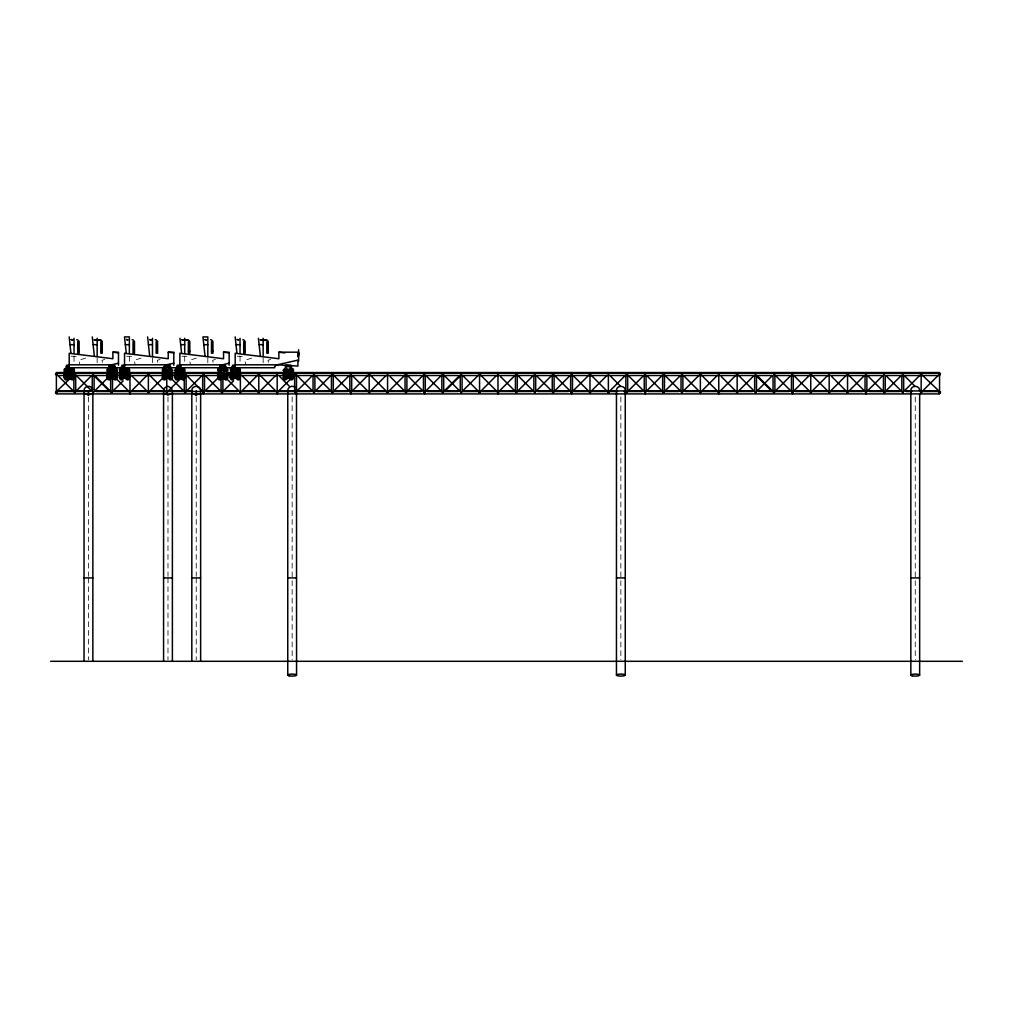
<?xml version="1.0" encoding="UTF-8"?>
<svg xmlns="http://www.w3.org/2000/svg" width="1013" height="1013" viewBox="0 0 1013 1013"><rect width="100%" height="100%" fill="white"/><g stroke="black" fill="none" stroke-linecap="round" stroke-linejoin="round"><path stroke-width="0.75" stroke-dasharray="5 3.75" d="M85.687 358.083L78.887 360.311L79.862 364.807M104.719 359.425L101.996 360.324L102.971 364.807M141.022 358.083L134.222 360.311L135.198 364.807M160.054 359.425L157.332 360.324L158.307 364.807M196.357 358.083L189.558 360.311L190.533 364.807M215.389 359.425L212.667 360.324L213.642 364.807M251.68 358.083L244.893 360.311L245.868 364.807M270.724 359.425L268.002 360.324L268.977 364.807M71.265 356.247L76.95 356.335M126.6 356.247L132.285 356.335M181.935 356.247L189.076 356.335M237.27 356.247L242.955 356.335M915.245 396.931L915.245 659.729M620.855 396.931L620.855 659.729M292.162 396.931L292.162 659.729M263.152 357.754L263.152 363.401M240.043 356.335L240.043 363.388M207.817 357.754L207.817 363.401M196.231 396.931L196.231 576.359M196.231 577.929L196.231 659.729M184.708 356.335L184.708 363.388M167.981 396.931L167.981 576.359M167.981 577.929L167.981 659.729M152.482 357.754L152.482 363.401M129.373 356.335L129.373 363.388M97.147 357.754L97.147 363.401M88.448 396.931L88.448 576.359M88.448 577.929L88.448 659.729M74.038 356.335L74.038 363.388"/><path stroke-width="1.5" d="M57.272 373.784C55.918 372.442 54.905 376.431 56.386 373.113L112.038 373.227M57.272 392.664C55.209 395.197 55.209 389.65 57.272 392.196M84.041 661.299L84.041 390.638C83.813 385.687 91.626 384.649 92.702 389.499M163.574 661.299L163.574 390.638L164.157 388.435L166.841 386.384M172.235 391.778L171.792 388.435L167.981 386.232M191.824 661.299L191.824 390.638C191.609 384.978 200.853 384.978 200.637 390.638L200.637 661.299M200.485 391.778L200.637 390.638M287.755 675.101L287.755 390.638C287.616 386.877 292.719 384.763 295.277 387.523M296.416 391.778L296.416 389.499M616.448 675.101L616.448 390.638C616.233 384.978 625.477 384.978 625.262 390.638L625.262 675.101A4.407 1 0 0 1 618.652 675.962A4.407 1 0 0 1 618.652 674.227A4.407 1 0 0 1 625.262 675.101M625.11 391.778L625.262 390.638M910.839 675.101L910.839 390.638C910.624 384.978 919.867 384.978 919.652 390.638M938.671 374.266C940.457 371.037 940.419 377.482 939.558 373.113L239.916 373.227M938.633 392.424C944.053 389.954 935.911 395.931 940.469 392.424M95.779 339.748L94.336 339.748L99.932 339.748A2.735 2.735 0 0 1 100.831 339.899L102.262 341.457L102.275 353.208L100.819 353.208L100.819 341.723M183.34 339.748L181.884 339.748L187.494 339.748A2.735 2.735 0 0 1 188.393 339.899L189.811 341.457L189.836 353.208M261.785 339.748L260.328 339.748L265.938 339.748A2.735 2.735 0 0 1 266.837 339.899L268.255 341.457L268.28 353.208L266.824 353.208L266.824 341.723M298.303 356.652L299.24 353.068M108.898 366.263L108.746 366.617A2.051 2.051 0 0 0 108.72 367.732M56.259 391.537L56.386 393.348M73.86 374.949L55.943 391.98M76.773 390.448L90.638 376.57M94.665 390.942L110.658 374.949M113.57 390.448L123.168 380.837M130.31 392.107L129.651 392.107M147.467 374.949L131.462 390.942L164.385 390.942M149.304 391.512L162.105 378.71M167.702 391.512L184.265 374.949M187.164 390.448L202.094 375.506M203.904 392.107L203.258 392.107M205.057 390.942L221.062 374.949M223.962 390.448L233.56 380.837M241.854 390.942L257.859 374.949M259.695 391.512L275.701 375.506M277.499 392.107L276.853 392.107M278.094 391.512L294.656 374.949M297.556 390.448L312.498 375.506M315.461 390.942L331.454 374.949M334.366 390.448L348.231 376.57M351.093 392.107L350.447 392.107M352.258 390.942L368.251 374.949M370.087 391.512L386.092 375.506M388.486 391.512L405.048 374.949M407.96 390.448L422.89 375.506M424.7 392.107L424.042 392.107M425.853 390.942L441.858 374.949M444.758 390.448L458.623 376.57M444.796 391.322L460.257 375.861M462.65 390.942L478.655 374.949M480.491 391.512L496.484 375.506M498.295 392.107L497.649 392.107M498.89 391.512L515.452 374.949M518.352 390.448L533.294 375.506M536.244 390.942L552.25 374.949M555.149 390.448L569.015 376.57M571.889 392.107L571.243 392.107M573.041 390.942L589.047 374.949M590.883 391.512L606.888 375.506M609.282 391.512L625.844 374.949M628.756 390.448L643.686 375.506M645.484 392.107L644.838 392.107M646.649 390.942L662.641 374.949M665.554 390.448L679.419 376.57M683.446 390.942L699.439 374.949M702.351 390.448L717.28 375.506M719.091 392.107L718.432 392.107M719.686 391.512L736.248 374.949M739.148 390.448L754.077 375.506M757.04 390.942L771.969 376.013M775.945 390.448L789.811 376.57M792.685 392.107L792.039 392.107M793.837 390.942L809.843 374.949M812.743 390.448L827.684 375.506M830.078 391.512L846.64 374.949M849.54 390.448L864.482 375.506M866.28 392.107L865.634 392.107M866.875 391.512L882.374 376.013M886.337 390.448L900.215 376.57M904.242 390.942L920.235 374.949M923.147 390.448L938.076 375.506M940.001 391.98L922.071 374.949M129.753 373.227L167.234 373.227M203.347 373.227L204.044 373.227M276.942 373.227L277.638 373.227M350.549 373.227L351.232 373.227M424.143 373.227L424.827 373.227M497.738 373.227L498.434 373.227M571.332 373.227L572.028 373.227M644.939 373.227L645.623 373.227M718.534 373.227L719.217 373.227M792.128 373.227L792.824 373.227M865.722 373.227L866.419 373.227M91.563 393.753L88.448 395.045L85.333 393.753M171.096 393.753L167.981 395.045L164.866 393.753M199.346 393.753L196.231 395.045L193.116 393.753M177.807 371.189L177.807 369.466M221.48 372.252C221.809 366.301 232.142 367.922 226.14 372.467M220.353 365.364L229.141 363.186M110.05 365.149L118.483 363.186M74.329 373.227L75.241 373.227M92.727 373.227L93.639 373.227M129.525 373.227L130.436 373.227M147.923 373.227L148.835 373.227M184.721 373.227L218.909 373.113M203.119 373.227L203.803 373.227M221.518 373.227L222.442 373.227M258.315 373.227L259.239 373.227M276.714 373.227L277.41 373.227M295.112 373.227L296.037 373.227M313.511 373.227L314.435 373.227M331.909 373.227L332.834 373.227M350.321 373.227L351.005 373.227M368.719 373.227L369.631 373.227M387.118 373.227L388.03 373.227M405.517 373.227L406.428 373.227M423.915 373.227L424.599 373.227M442.314 373.227L443.225 373.227M460.712 373.227L461.624 373.227M479.111 373.227L480.035 373.227M497.51 373.227L498.193 373.227M515.908 373.227L516.833 373.227M534.307 373.227L535.231 373.227M552.705 373.227L553.63 373.227M571.104 373.227L571.801 373.227M589.503 373.227L590.427 373.227M607.901 373.227L608.826 373.227M626.3 373.227L627.224 373.227M644.711 373.227L645.395 373.227M663.11 373.227L664.022 373.227M681.508 373.227L682.42 373.227M699.907 373.227L700.819 373.227M718.306 373.227L718.989 373.227M736.704 373.227L737.616 373.227M755.103 373.227L756.015 373.227M773.501 373.227L774.426 373.227M791.9 373.227L792.584 373.227M810.299 373.227L811.223 373.227M828.697 373.227L829.622 373.227M847.096 373.227L848.02 373.227M865.495 373.227L866.191 373.227M883.893 373.227L884.818 373.227M902.292 373.227L903.216 373.227M920.69 373.227L921.615 373.227M66.858 371.29C70.062 369.049 63.047 369.049 66.25 371.29M67.238 372.467C69.91 371.923 68.935 367.111 72.531 368.175C75.025 368.466 75.025 372.176 72.531 372.467M72.151 371.29C75.355 369.049 68.34 369.049 71.543 371.29M109.809 371.29C113 369.049 105.985 369.049 109.189 371.29M110.176 372.467C112.848 371.923 111.873 367.111 115.469 368.175C118.42 368.58 117.609 372.885 114.786 372.543M115.089 371.29C118.293 369.049 111.278 369.049 114.482 371.29M122.193 371.29C125.397 369.049 118.382 369.049 121.573 371.29M127.486 371.29C130.677 369.049 123.675 369.049 126.866 371.29M127.866 372.467C130.804 372.075 130.006 367.757 127.182 368.099C123.827 367.782 125.245 372.873 121.889 372.543M169.437 368.175L165.512 372.467M165.132 371.29C168.335 369.049 161.32 369.049 164.524 371.29M176.528 368.175L174.578 370.327L176.528 372.467M170.425 371.29C173.628 369.049 166.613 369.049 169.817 371.29M176.908 369.365L176.034 370.327L176.908 371.29M170.804 372.467L172.767 370.327L170.804 368.175M177.908 372.467C180.567 371.923 179.592 367.111 183.188 368.175C186.139 368.58 185.328 372.885 182.505 372.543M182.821 371.29C186.012 369.049 178.997 369.049 182.201 371.29M220.467 371.29C223.67 369.049 216.655 369.049 219.859 371.29M225.76 371.29C228.963 369.049 221.948 369.049 225.152 371.29M232.863 371.29C236.054 369.049 229.039 369.049 232.243 371.29M233.231 372.467C235.902 371.923 234.927 367.111 238.524 368.175C241.018 368.466 241.018 372.176 238.524 372.467M238.144 371.29C241.347 369.049 234.332 369.049 237.536 371.29M285.046 368.175L283.083 370.327L285.046 372.467M286.033 371.29C289.237 369.049 282.222 369.049 285.425 371.29M286.413 372.467C289.085 371.923 288.11 367.111 291.706 368.175C294.644 368.58 293.846 372.885 291.022 372.543M291.326 371.29C294.53 369.049 287.515 369.049 290.718 371.29M173.805 363.186L165.777 364.984L164.081 366.617A2.051 2.051 0 0 0 164.055 367.732M939.558 393.348L939.558 391.512M111.759 364.807L69.201 364.807M167.094 364.807L124.536 364.807M222.429 364.807L179.858 364.807M95.779 340.33L99.932 340.33M183.34 340.33L187.494 340.33M261.785 340.33L265.938 340.33M77.71 351.08L79.166 351.08M100.819 351.093L102.275 351.093M188.38 351.08L189.836 351.08M211.489 351.093L212.945 351.093M243.715 351.08L245.159 351.08M235.193 364.807L277.765 364.807L297.911 366.086L297.911 360.134L276.448 364.984L274.751 366.617A2.051 2.051 0 0 0 274.713 367.732L69.201 367.732L69.201 353.296L112.886 358.741L112.886 352.182L118.483 352.182L118.483 365.237M124.536 367.732L124.536 353.296L168.221 358.741L168.221 352.182L173.805 352.182L173.805 365.237M179.858 367.732L179.858 353.296L223.556 358.741L223.556 352.182L229.141 352.182L229.141 365.237M235.193 367.732L235.193 353.296L278.879 358.741L278.879 352.182L297.911 352.182M69.201 365.224L66.554 365.224L66.554 366.757M124.536 365.224L121.889 365.224L121.889 366.757M181.188 365.224L177.212 365.224L177.212 366.757M235.193 365.224L232.547 365.224L232.547 366.757M66.554 366.655L69.201 366.655M109.493 366.655L114.786 366.655M121.889 366.655L124.536 366.655M164.828 366.655L170.121 366.655M177.212 366.655L181.188 366.655M220.163 366.655L225.456 366.655M232.547 366.655L235.193 366.655M285.729 366.655L291.022 366.655M65.984 366.757L67.111 366.757M108.935 366.757L110.062 366.757M114.228 366.757L115.355 366.757M121.319 366.757L122.446 366.757M164.271 366.757L165.398 366.757M169.551 366.757L170.691 366.757M176.655 366.757L177.782 366.757M219.593 366.757L220.733 366.757M224.886 366.757L226.013 366.757M231.99 366.757L233.117 366.757M285.159 366.757L286.299 366.757M290.452 366.757L291.592 366.757M65.364 370.669L67.732 370.669M70.657 370.669L73.025 370.669M108.315 370.669L110.683 370.669M113.608 370.669L115.976 370.669M120.699 370.669L123.067 370.669M125.992 370.669L128.36 370.669M163.637 370.669L166.018 370.669M168.93 370.669L171.311 370.669M176.034 370.669L178.402 370.669M181.327 370.669L183.695 370.669M218.973 370.669L221.353 370.669M224.266 370.669L226.646 370.669M231.369 370.669L233.737 370.669M236.662 370.669L239.03 370.669M284.539 370.669L286.92 370.669M289.832 370.669L292.213 370.669M223.936 372.543L56.386 372.543L56.386 393.905L939.558 393.905L939.558 372.543L227.064 372.543M63.908 373.531L74.493 373.531M106.846 373.531L117.432 373.531M119.243 373.531L129.829 373.531M162.181 373.531L172.767 373.531M174.578 373.531L185.151 373.531M217.516 373.531L228.102 373.531M229.9 373.531L240.486 373.531M283.083 373.531L293.669 373.531M55.462 374.025L57.298 374.025M74.329 374.025L75.241 374.025M92.727 374.025L93.639 374.025M111.126 374.025L112.038 374.025M129.525 374.025L130.436 374.025M147.923 374.025L148.835 374.025M166.322 374.025L167.234 374.025M184.721 374.025L185.645 374.025M203.119 374.025L204.044 374.025M221.518 374.025L222.442 374.025M239.916 374.025L240.841 374.025M258.315 374.025L259.239 374.025M276.714 374.025L277.638 374.025M295.112 374.025L296.037 374.025M313.511 374.025L314.435 374.025M331.909 374.025L332.834 374.025M350.321 374.025L351.232 374.025M368.719 374.025L369.631 374.025M387.118 374.025L388.03 374.025M405.517 374.025L406.428 374.025M423.915 374.025L424.827 374.025M442.314 374.025L443.225 374.025M460.712 374.025L461.624 374.025M479.111 374.025L480.035 374.025M497.51 374.025L498.434 374.025M515.908 374.025L516.833 374.025M534.307 374.025L535.231 374.025M552.705 374.025L553.63 374.025M571.104 374.025L572.028 374.025M589.503 374.025L590.427 374.025M607.901 374.025L608.826 374.025M626.3 374.025L627.224 374.025M644.711 374.025L645.623 374.025M663.11 374.025L664.022 374.025M681.508 374.025L682.42 374.025M699.907 374.025L700.819 374.025M718.306 374.025L719.217 374.025M736.704 374.025L737.616 374.025M755.103 374.025L756.015 374.025M773.501 374.025L774.426 374.025M791.9 374.025L792.824 374.025M810.299 374.025L811.223 374.025M828.697 374.025L829.622 374.025M847.096 374.025L848.02 374.025M865.495 374.025L866.419 374.025M883.893 374.025L884.818 374.025M902.292 374.025L903.216 374.025M920.69 374.025L921.615 374.025M938.633 374.025L940.469 374.025M63.908 374.531L74.493 374.531M106.846 374.531L117.432 374.531M119.243 374.531L129.829 374.531M162.181 374.531L172.767 374.531M174.578 374.531L185.151 374.531M217.516 374.531L228.102 374.531M229.9 374.531L240.486 374.531M283.083 374.531L293.669 374.531M56.386 375.506L772.007 375.506M775.135 375.506L883.184 375.506M886.312 375.506L939.558 375.506M57.944 390.942L73.86 390.942L73.86 375.861M90.828 390.942L75.696 390.942L75.696 375.861M95.526 390.942L110.658 390.942L110.658 375.861M128.41 390.942L112.506 390.942L112.506 375.861M169.184 390.942L184.265 390.942L184.265 375.861M186.354 390.942L192.622 390.942M205.981 390.942L221.062 390.942L221.062 375.861M238.03 390.942L222.898 390.942L222.898 375.861M242.727 390.942L275.612 390.942M278.74 390.942L294.656 390.942L294.656 375.506M296.492 390.942L311.624 390.942M316.322 390.942L331.454 390.942L331.454 375.861M348.371 390.942L333.29 390.942L333.29 375.861M352.334 390.942L385.219 390.942M389.916 390.942L405.048 390.942L405.048 375.506M421.978 390.942L406.897 390.942L406.897 375.861M426.777 390.942L441.858 390.942L441.858 375.861M458.826 390.942L443.694 390.942L443.694 375.861M463.523 390.942L496.408 390.942M497.965 390.942L532.42 390.942M537.118 390.942L552.25 390.942L552.25 375.861M569.167 390.942L554.086 390.942L554.086 375.861M573.13 390.942L625.844 390.942L625.844 375.506M642.761 390.942L627.68 390.942L627.68 375.861M647.56 390.942L662.641 390.942L662.641 375.861M679.609 390.942L664.477 390.942L664.477 375.861M684.307 390.942L717.191 390.942M718.761 390.942L753.216 390.942M757.914 390.942L773.046 390.942L773.046 375.861M789.963 390.942L774.882 390.942L774.882 375.861M793.926 390.942L809.843 390.942M811.679 390.942L846.64 390.942M848.476 390.942L863.557 390.942M868.356 390.942L883.437 390.942L883.437 375.861M900.405 390.942L885.273 390.942L885.273 375.861M905.103 390.942L920.235 390.942M920.766 390.942L937.987 390.942M57.918 391.512L90.119 391.512M96.248 391.512L128.448 391.512M131.513 391.512L165.246 391.512M168.31 391.512L200.511 391.512M206.652 391.512L237.308 391.512M241.917 391.512L275.637 391.512M278.714 391.512L310.915 391.512M317.044 391.512L347.712 391.512M352.309 391.512L386.042 391.512M389.106 391.512L421.307 391.512M427.435 391.512L458.104 391.512M462.7 391.512L496.433 391.512M497.965 391.512L516.364 391.512M517.896 391.512L531.698 391.512M537.84 391.512L568.496 391.512M573.105 391.512L606.838 391.512M617.563 391.512L608.37 391.512L608.37 375.506M623.704 391.512L626.768 391.512M628.301 391.512L642.103 391.512M648.231 391.512L678.9 391.512M685.029 391.512L698.831 391.512M700.363 391.512L717.229 391.512M718.761 391.512L737.16 391.512M738.692 391.512L752.494 391.512M758.623 391.512L789.292 391.512M795.42 391.512L809.222 391.512M810.755 391.512L827.621 391.512M847.552 391.512L829.153 391.512L829.153 375.506M849.097 391.512L862.886 391.512M869.027 391.512L899.683 391.512M905.825 391.512L911.953 391.512M921.159 391.512L938.025 391.512M55.462 392.424L57.298 392.424M74.139 392.424L75.431 392.424M92.538 392.424L93.829 392.424M110.936 392.424L112.228 392.424M129.335 392.424L130.626 392.424M147.733 392.424L149.025 392.424M166.132 392.424L167.436 392.424M184.531 392.424L185.835 392.424M202.929 392.424L204.233 392.424M221.328 392.424L222.632 392.424M239.726 392.424L241.031 392.424M258.125 392.424L259.429 392.424M276.524 392.424L277.828 392.424M294.922 392.424L296.227 392.424M313.321 392.424L314.625 392.424M331.72 392.424L333.024 392.424M350.131 392.424L351.422 392.424M368.529 392.424L369.821 392.424M386.928 392.424L388.22 392.424M405.327 392.424L406.618 392.424M423.725 392.424L425.017 392.424M442.124 392.424L443.415 392.424M460.522 392.424L461.814 392.424M478.921 392.424L480.225 392.424M497.32 392.424L498.624 392.424M515.718 392.424L517.023 392.424M534.117 392.424L535.421 392.424M552.516 392.424L553.82 392.424M570.914 392.424L572.218 392.424M589.313 392.424L590.617 392.424M607.711 392.424L609.016 392.424M626.11 392.424L627.414 392.424M644.521 392.424L645.813 392.424M662.92 392.424L664.211 392.424M681.318 392.424L682.61 392.424M699.717 392.424L701.009 392.424M718.116 392.424L719.407 392.424M736.514 392.424L737.806 392.424M754.913 392.424L756.205 392.424M773.312 392.424L774.616 392.424M791.71 392.424L793.014 392.424M810.109 392.424L811.413 392.424M828.507 392.424L829.812 392.424M846.906 392.424L848.21 392.424M865.305 392.424L866.609 392.424M883.703 392.424L885.007 392.424M902.102 392.424L903.406 392.424M920.5 392.424L921.805 392.424M84.041 577.929L92.854 577.929M163.574 577.929L172.387 577.929M191.824 577.929L200.637 577.929M287.755 577.929L296.568 577.929M616.448 577.929L625.262 577.929M910.839 577.929L919.652 577.929M50.65 661.299L962.35 661.299M259.125 344.661L263.152 344.699M236.004 344.661L240.043 344.699M203.79 344.661L207.817 344.699M180.681 344.661L184.708 344.699M148.455 344.661L152.482 344.699M125.346 344.661L129.373 344.699M93.12 344.661L97.147 344.699M70.011 344.661L74.038 344.699M237.84 372.543C236.016 370.15 227.532 364.047 231.23 372.252M164.828 372.543C162.004 372.885 161.206 368.58 164.144 368.175C167.74 367.111 166.765 371.923 169.437 372.467M66.554 372.543C63.73 372.885 62.92 368.58 65.87 368.175C69.466 367.111 68.491 371.923 71.163 372.467M278.879 352.182L284.742 352.955M223.556 352.182L229.141 352.917M168.221 352.182L173.805 352.917M112.886 352.182L118.483 352.917M286.413 368.175L290.338 372.467M219.479 372.467C213.477 367.922 223.81 366.301 224.126 372.252M177.908 368.175L181.821 372.467M121.205 372.467C115.191 367.922 125.536 366.301 125.853 372.252M114.102 372.467C111.43 371.923 112.405 367.111 108.809 368.175C106.314 368.466 106.314 372.176 108.809 372.467M904.242 375.506L914.904 386.181M886.337 376.013L901.836 391.512M868.508 376.57L882.374 390.448M848.476 374.949L864.482 390.942M831.711 376.57L845.576 390.448M811.679 374.949L828.241 391.512M793.837 375.506L808.779 390.448M774.882 374.949L791.444 391.512M758.104 376.57L771.969 390.448M756.483 375.861L771.944 391.322M738.084 374.949L754.077 390.942M721.307 376.57L735.172 390.448M701.287 374.949L717.85 391.512M683.446 375.506L698.375 390.448M664.477 374.949L681.04 391.512M647.712 376.57L661.578 390.448M627.68 374.949L643.686 390.942M610.915 376.57L620.513 386.181M590.883 374.949L607.445 391.512M573.041 375.506L587.983 390.448M554.086 374.949L570.648 391.512M537.321 376.57L551.186 390.448M517.288 374.949L533.294 390.942M500.511 376.57L514.389 390.448M480.491 374.949L497.054 391.512M462.65 375.506L478.655 391.512M443.694 374.949L460.257 391.512M426.916 376.57L440.782 390.448M406.897 374.949L422.89 390.942M390.119 376.57L403.984 390.448M370.087 374.949L386.649 391.512M352.258 375.506L368.251 391.512M333.29 374.949L349.852 391.512M316.525 376.57L330.39 390.448M296.492 374.949L312.498 390.942M279.727 376.57L289.325 386.181M259.695 374.949L275.701 390.942M241.854 375.506L257.859 391.512M222.898 374.949L239.461 391.512M206.12 376.57L219.998 390.448M186.101 374.949L202.094 390.942M171.463 378.71L183.188 390.448M149.304 374.949L165.296 390.942M131.462 375.506L147.467 391.512M112.506 374.949L129.069 391.512M95.728 376.57L109.594 390.448M94.108 375.861L109.556 391.322M75.696 374.949L91.702 390.942M58.931 376.57L72.797 390.448M910.839 390.638L910.991 391.778M616.448 390.638L616.6 391.778M287.755 390.638L287.907 391.778M191.824 390.638L191.976 391.778M163.574 390.638L163.726 391.778M84.041 390.638L84.193 391.778M258.429 338.279L260.379 356.259M235.168 336.898L236.953 353.347M205.044 356.259L202.955 336.911L207.817 336.911L207.817 356.335M179.985 338.279L181.618 353.347M147.619 336.911L149.709 356.259M126.283 353.347L124.498 336.898L129.373 336.898L129.373 353.423M92.284 336.911L94.374 356.259M69.175 336.898L70.948 353.347M921.159 374.025L921.159 390.942M919.652 393.791L919.652 675.101M903.672 375.532L903.672 390.917M902.76 391.778L902.76 392.424M901.836 375.532L901.836 390.917M884.362 374.025L884.362 374.911M866.875 375.532L866.875 390.917M865.963 372.543L865.963 375.506M865.963 390.942L865.963 393.905M865.039 375.532L865.039 390.917M847.552 374.025L847.552 390.942M829.153 391.778L829.153 392.424M810.755 374.025L810.755 390.942M793.28 375.532L793.28 390.917M792.356 372.543L792.356 375.506M792.356 390.942L792.356 393.905M791.444 375.532L791.444 390.917M773.957 374.025L773.957 374.911M756.483 375.532L756.483 390.917M755.559 391.778L755.559 392.424M754.647 375.532L754.647 390.917M737.16 374.025L737.16 390.942M718.761 372.543L718.761 393.905M700.363 374.025L700.363 390.942M682.876 375.532L682.876 390.917M681.964 391.778L681.964 392.424M681.04 375.532L681.04 390.917M663.566 374.025L663.566 374.949M646.079 375.532L646.079 390.917M645.167 372.543L645.167 375.506M645.167 390.942L645.167 393.905M644.243 375.532L644.243 390.917M626.768 374.025L626.768 374.949M608.37 391.778L608.37 392.424M589.971 374.025L589.971 390.942M572.484 375.532L572.484 390.917M571.573 372.543L571.573 375.506M571.573 390.942L571.573 393.905M570.648 375.532L570.648 390.917M553.174 374.025L553.174 374.949M535.687 375.532L535.687 390.917M534.763 391.778L534.763 392.424M533.851 375.532L533.851 390.917M517.288 375.861L517.288 390.942M516.364 374.025L516.364 374.949M515.452 375.506L515.452 390.942M497.965 372.543L497.965 393.905M479.567 374.025L479.567 391.512M462.093 375.532L462.093 390.917M461.168 391.778L461.168 392.424M460.257 375.532L460.257 390.917M442.77 374.025L442.77 374.949M425.295 375.532L425.295 390.917M424.371 372.543L424.371 375.506M424.371 390.942L424.371 393.905M423.459 375.532L423.459 390.917M405.972 374.025L405.972 374.949M387.574 375.57L387.574 391.512M387.574 391.778L387.574 392.424M369.175 374.025L369.175 391.512M351.688 375.532L351.688 390.917M350.777 372.543L350.777 375.506M350.777 390.942L350.777 393.905M349.852 375.532L349.852 390.917M332.378 374.025L332.378 374.949M314.891 375.532L314.891 390.917M313.979 391.778L313.979 392.424M313.055 375.532L313.055 390.917M298.632 349.713L298.632 361.046M297.911 353.068L297.911 356.652M296.492 375.861L296.568 675.101M295.581 374.025L295.581 374.949M291.022 366.757L291.022 365.224L285.729 365.224L285.729 366.757M288.376 373.531L288.376 374.531M277.182 372.543L277.182 393.905M263.152 338.291L263.152 356.335M258.784 374.025L258.784 391.512M245.159 353.208L245.146 341.457L243.715 339.899A2.735 2.735 0 0 0 242.829 339.748M243.715 341.71L243.715 353.208M240.372 375.57L240.372 391.512M240.372 391.778L240.372 392.424M240.043 338.279L240.043 353.423M235.193 373.531L235.193 374.531M225.456 366.757L225.456 365.224L220.163 365.224L220.163 366.757M222.809 373.531L222.809 374.531M221.974 374.025L221.974 374.949M211.489 341.723L211.489 353.208L212.945 353.208L212.92 341.457L211.502 339.899A2.735 2.735 0 0 0 210.603 339.748M204.499 375.532L204.499 390.917M203.575 372.543L203.575 375.506M203.575 390.942L203.575 393.905M202.663 375.532L202.663 390.917M196.231 390.638L196.231 395.361M188.38 341.71L188.38 353.208M186.101 375.861L186.101 390.942M185.176 374.025L185.176 374.949M184.708 338.279L184.708 353.423M179.858 373.531L179.858 374.531M172.387 390.638L172.387 661.299M170.121 366.757L170.121 365.224L164.828 365.224L164.828 366.757M167.474 373.531L167.474 374.531M166.778 375.57L166.778 391.512M166.778 391.778L166.778 392.424M156.154 341.723L156.154 353.208L157.61 353.208L157.585 341.457L156.167 339.899A2.735 2.735 0 0 0 155.268 339.748M152.482 338.291L152.482 356.335M148.379 374.025L148.379 391.512M134.501 353.208L134.476 341.457L133.058 339.899A2.735 2.735 0 0 0 132.159 339.748M133.045 341.71L133.045 353.208M129.981 372.543L129.981 393.905M124.536 373.531L124.536 374.531M114.786 366.757L114.786 365.224L109.493 365.224L109.493 366.757M112.139 373.531L112.139 374.531M111.582 374.025L111.582 374.949M97.147 338.291L97.147 356.335M94.108 375.532L94.108 390.917M93.183 391.778L93.183 392.424M92.854 393.791L92.854 661.299M92.259 375.532L92.259 390.917M88.448 390.638L88.448 395.361M79.166 353.208L79.141 341.457L77.722 339.899A2.735 2.735 0 0 0 76.823 339.748M77.71 341.71L77.71 353.208M74.785 374.025L74.785 374.949M74.038 338.279L74.038 353.423M69.201 373.531L69.201 374.531M63.996 377.153C66.339 385.801 70.631 370.961 74.405 377.153C72.062 385.801 67.77 370.961 63.996 377.153M71.239 339.596L72.645 339.899L71.239 339.596M65.402 377.469C66.947 381.357 68.871 374.709 65.402 377.469M70.695 377.469C72.24 381.357 74.164 374.709 70.695 377.469M106.935 377.153C109.29 385.801 113.57 370.961 117.343 377.153C115.001 385.801 110.708 370.961 106.935 377.153M108.353 377.469C109.885 381.357 111.81 374.709 108.353 377.469M113.646 377.469C115.178 381.357 117.103 374.709 113.646 377.469M119.331 377.153C121.674 385.801 125.967 370.961 129.727 377.153C127.385 385.801 123.092 370.961 119.331 377.153M126.574 339.596L127.98 339.899L126.65 339.444M120.737 377.469C122.282 381.357 124.206 374.709 120.737 377.469M126.03 377.469C127.562 381.357 129.487 374.709 126.03 377.469M149.683 339.596L151.089 339.912L149.683 339.596M162.27 377.153C164.613 385.801 168.905 370.961 172.679 377.153C170.336 385.801 166.043 370.961 162.27 377.153M163.688 377.469C165.22 381.357 167.145 374.709 163.688 377.469M168.981 377.469C170.513 381.357 172.438 374.709 168.981 377.469M174.667 377.153C177.009 385.801 181.302 370.961 185.062 377.153C182.72 385.801 178.427 370.961 174.667 377.153M176.072 377.469C177.604 381.357 179.529 374.709 176.072 377.469M181.365 377.469C182.897 381.357 184.822 374.709 181.365 377.469M205.019 339.596L206.424 339.912L205.019 339.596M217.605 377.153C219.948 385.801 224.24 370.961 228.014 377.153C225.671 385.801 221.378 370.961 217.605 377.153M219.011 377.469C220.555 381.357 222.48 374.709 219.011 377.469M224.304 377.469C225.848 381.357 227.773 374.709 224.304 377.469M229.989 377.153C232.344 385.801 236.624 370.961 240.398 377.153C238.055 385.801 233.762 370.961 229.989 377.153M237.245 339.596L238.65 339.899L237.321 339.444M231.407 377.469C232.939 381.357 234.864 374.709 231.407 377.469M236.7 377.469C238.232 381.357 240.157 374.709 236.7 377.469M283.171 377.153C285.514 385.801 289.807 370.961 293.58 377.153C291.238 385.801 286.945 370.961 283.171 377.153M284.59 377.469C286.122 381.357 288.047 374.709 284.59 377.469M289.883 377.469C291.415 381.357 293.339 374.709 289.883 377.469M912.131 675.81A4.407 1 0 0 0 919.5 675.354A4.407 1 0 0 0 914.106 674.139A4.407 1 0 0 0 912.131 675.81M289.047 675.81A4.407 1 0 0 0 296.416 675.354A4.407 1 0 0 0 291.022 674.139A4.407 1 0 0 0 289.047 675.81"/></g></svg>
